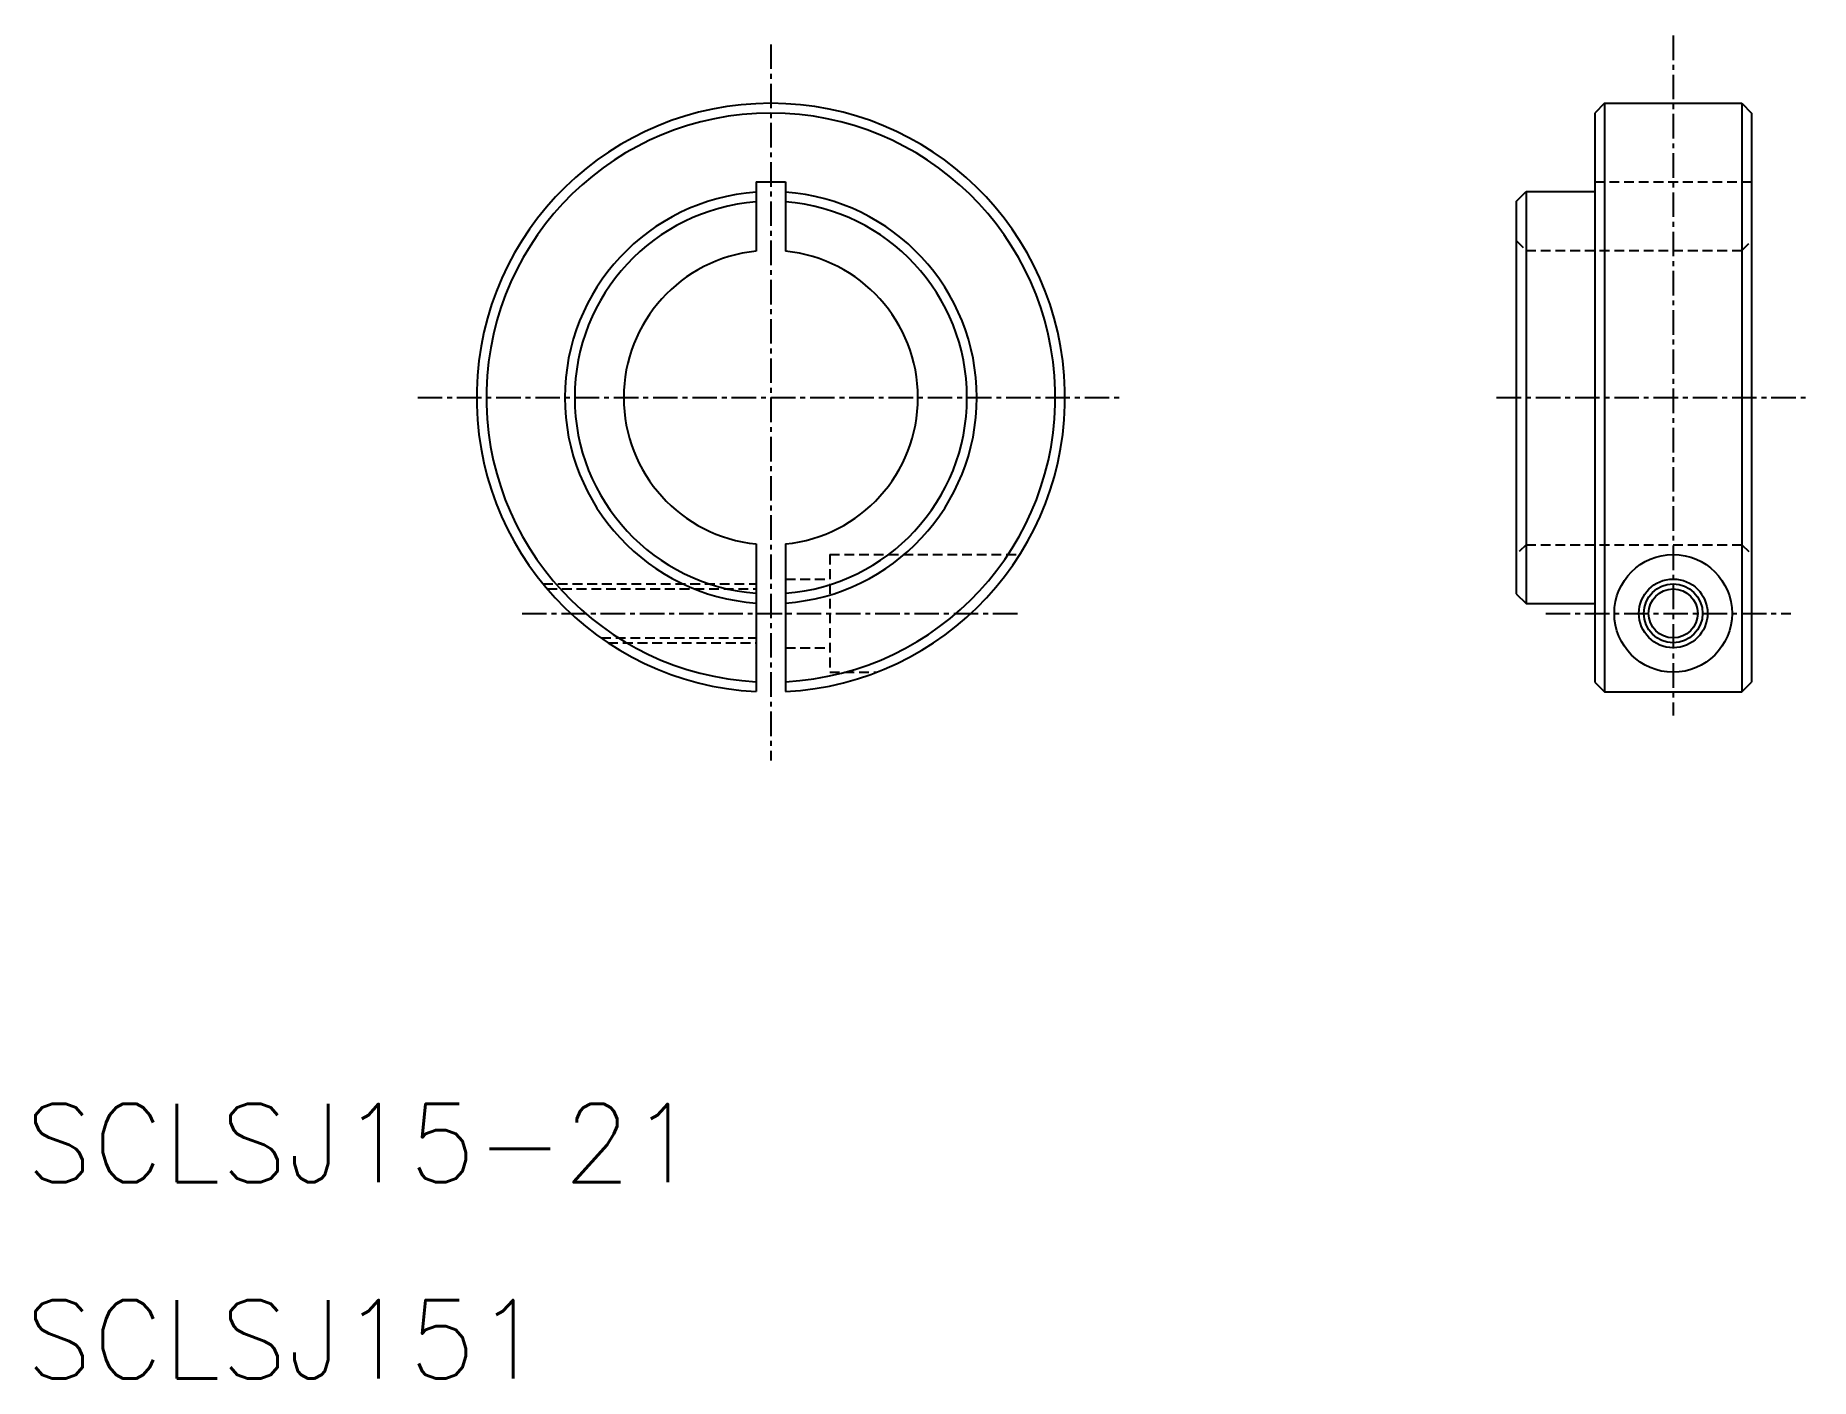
# Model space of a CAD drawing. Extents: x 10.5 to 101, y 10 to 78.5.
import ezdxf

# ---------------------------------------------------------------- set-up
doc = ezdxf.new("R2010")
doc.units = 0
doc.linetypes.add('CENTER', pattern=[2, 1.25, -0.25, 0.25, -0.25])
doc.linetypes.add('DASHED', pattern=[0.75, 0.5, -0.25])
doc.layers.get('0').update_dxf_attribs({"linetype": 'CONTINUOUS'})
doc.layers.add('CENTER', color=1, linetype='CENTER')
doc.styles.get("Standard").update_dxf_attribs({"font": 'txt.shx', "bigfont": 'bigfont.shx'})

msp = doc.modelspace()

# ---------------------------------------------------------------- linework, layer by layer
at = {"color": 7, "linetype": 'CONTINUOUS'}
for p, q in [((90.5, 75), (90, 74.5)), ((90, 74.5), (90, 45.5)), ((90.5, 75), (97.5, 75)), ((90.5, 75), (90.5, 45)), ((97.5, 75), (98, 74.5)), ((97.5, 75), (97.5, 45)), ((98, 74.5), (98, 45.5)), ((47.25, 71), (47.25, 67.462)), ((47.25, 71), (48.75, 71)), ((48.75, 71), (48.75, 67.462)), ((86, 70), (86.5, 70.5)), ((86, 70), (86, 50)), ((86.5, 70.5), (86.5, 49.5)), ((86.5, 70.5), (90, 70.5)), ((90, 60), (90, 60)), ((47.25, 52.538), (47.25, 45.019)), ((48.75, 52.538), (48.75, 45.019)), ((86, 50), (86.5, 49.5)), ((86.5, 49.5), (90, 49.5)), ((90, 45.5), (90.5, 45)), ((97.5, 45), (98, 45.5)), ((90.5, 45), (97.5, 45))]:
    msp.add_line(p, q, dxfattribs=at)
at = {"color": 3, "linetype": 'DASHED'}
for p, q in [((90, 71), (98, 71)), ((86, 68), (86.5, 67.5)), ((97.5, 67.5), (98, 68)), ((86.5, 67.5), (97.5, 67.5)), ((86.5, 52.5), (86, 52)), ((86.5, 52.5), (97.5, 52.5)), ((97.5, 52.5), (98, 52)), ((51, 52), (51, 46)), ((51, 52), (60.689, 52)), ((48.75, 50.75), (51, 50.75)), ((36.392, 50.5), (47.25, 50.5)), ((36.601, 50.25), (47.25, 50.25)), ((39.343, 47.75), (47.25, 47.75)), ((39.708, 47.5), (47.25, 47.5)), ((48.75, 47.25), (51, 47.25)), ((51, 46), (53.385, 46))]:
    msp.add_line(p, q, dxfattribs=at)
at = {"color": 7, "linetype": 'CONTINUOUS'}
for radius in [3, 1.75, 1.25]:
    msp.add_circle((94, 49), radius, dxfattribs=at)
at = {"color": 3, "linetype": 'CONTINUOUS'}
msp.add_circle((94, 49), 1.5, dxfattribs=at)
at = {"color": 7, "linetype": 'CONTINUOUS'}
for radius, start, end in [(15, 272.86598, 267.13402), (14.5, 272.9649, 267.0351), (10.5, 94.09604, 265.90396), (10, 94.30122, 265.69878), (10.5, 274.09604, 85.90396), (10, 274.30122, 85.69878), (7.5, 95.73917, 264.26083), (7.5, 275.73917, 84.26083)]:
    msp.add_arc((48, 60), radius, start, end, dxfattribs=at)
at = {"layer": 'CENTER', "color": 1, "linetype": 'CENTER'}
for p, q in [((48, 78), (48, 41.5)), ((94, 78.457), (94, 43.792)), ((30, 60), (66, 60)), ((85, 60), (101, 60)), ((35.322, 49), (60.678, 49)), ((87.5, 49), (100, 49))]:
    msp.add_line(p, q, dxfattribs=at)

# ---------------------------------------------------------------- texts
at = {"color": 7, "linetype": 'CONTINUOUS'}
for s, p in [('SCLSJ15-21', (10, 20)), ('SCLSJ151', (10, 10))]:
    msp.add_text(s, height=4, dxfattribs=at).set_placement(p)

doc.saveas('drawing.dxf')
